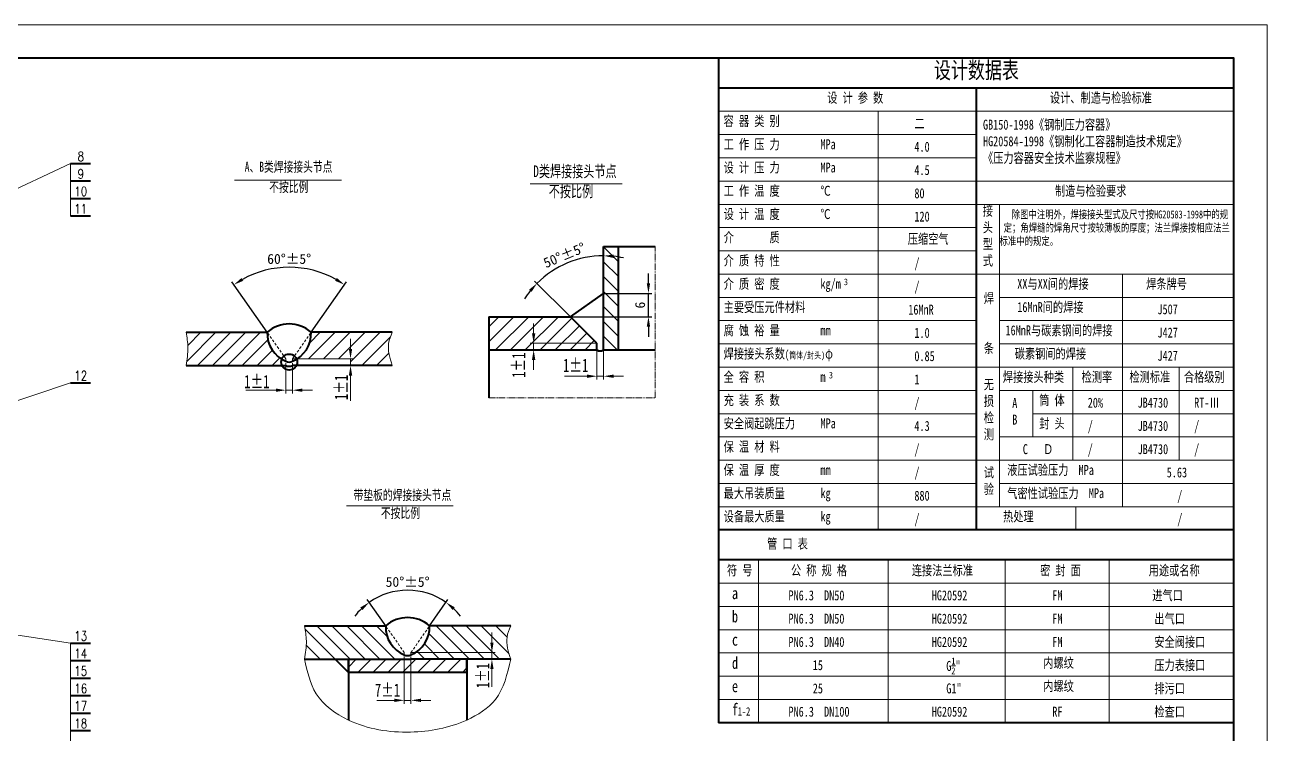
# Model space of a CAD drawing. Extents: x 588 to 20766, y -3362 to 2644.
# Drawn here: x 17029 to 20766, y 239 to 2373 of the extents above; entities that cross this region are included whole.
import ezdxf
from ezdxf.enums import TextEntityAlignment as Align

# ---------------------------------------------------------------- set-up
doc = ezdxf.new("R2010")
doc.units = 0
doc.header["$LTSCALE"] = 10
doc.header["$PDMODE"] = 1
doc.linetypes.add('JXX-L', pattern=[2.9499999999999997, 1.9, -0.25, 0.15, -0.25, 0.15, -0.25])
doc.linetypes.add('XX-L', pattern=[1.25, 0.75, -0.5])
doc.layers.get('Defpoints').update_dxf_attribs({"linetype": 'CONTINUOUS'})
for name, color, linetype, lineweight in [('A 粗实线', 1, 'CONTINUOUS', 40), ('B 细实线', 7, 'CONTINUOUS', 18), ('C 文 字', 2, 'CONTINUOUS', 20), ('G 长虚线', 6, 'XX-L', 20), ('I 长双点线', 3, 'JXX-L', 18), ('J 标注尺寸', 2, 'CONTINUOUS', 18)]:
    doc.layers.add(name, color=color, linetype=linetype, lineweight=lineweight)
doc.styles.add('HZTXT', font='SIMFANG.TTF', dxfattribs={"width": 0.75})
doc.styles.add('ROMANC', font='romanc', dxfattribs={"width": 0.7, "height": 6})
doc.styles.get("Standard").update_dxf_attribs({"font": 'SIMFANG.TTF'})
doc.styles.add('style2', font='SIMFANG.TTF', dxfattribs={"width": 0.7})
doc.styles.add('标题中文', font='SIMFANG.TTF', dxfattribs={"width": 0.7})
doc.dimstyles.new('通用标注4.0', dxfattribs={"dimscale": 10, "dimtxt": 3, "dimasz": 3, "dimexe": 1, "dimexo": 0, "dimgap": 1, "dimtad": 1, "dimdec": 0, "dimzin": 0, "dimdsep": 46, "dimtxsty": 'Standard', "dimcen": 0, "dimadec": 0, "dimazin": 0, "dimtfac": 0.375, "dimtdec": 0, "dimtmove": 2, "dimatfit": 3, "dimfxl": 0, "dimtzin": 0, "dimarcsym": 0})
pattern_1 = [(135, (-15973.56969423285, -47544.49939354235), (-22.45064030267288, -22.45064030267288), [])]

# ---------------------------------------------------------------- blocks, each defined once
blk = doc.blocks.new('*D83')
at = {"layer": 'Defpoints', "color": 0}
for p in [(17882.90395628208, 1637.54023819524), (17758.24869531488, 1447.83426592379), (17890.28184861517, 1447.83426592379), (17814.26527596502, 1367.83429792379), (17834.26526796502, 1367.83429792379)]:
    blk.add_point(p, dxfattribs=at)
at = {"layer": 'J 标注尺寸', "color": 0, "lineweight": -2}
for p, q in [((17758.24869531488, 1447.83426592379), (17652.20485443206, 1599.280565907831)), ((17890.28184861517, 1447.83426592379), (17996.32568949798, 1599.280565907831))]:
    blk.add_line(p, q, dxfattribs=at)
blk.add_arc((17824.26527196502, 1353.552823568966), 289.9781836010276, 60.93024221896126, 119.0697577810387, dxfattribs=at)
at = {"layer": 'J 标注尺寸', "color": 0}
for points in [[(17686.02455637549, 1602.763481211785), (17680.72020221003, 1611.240734710849), (17657.94061879557, 1591.089045464941)], [(17967.81034172001, 1611.240734710849), (17962.50598755455, 1602.763481211785), (17990.58992513447, 1591.089045464941)]]:
    blk.add_solid(points, dxfattribs=at)
at = {"layer": 'J 标注尺寸', "color": 0, "insert": (17824.26527196502, 1668.531007169994), "char_height": 30, "attachment_point": 5}
blk.add_mtext('{\\f仿宋_GB2312|b0|i0|c134|p49;60°±5°}', dxfattribs=at)
blk = doc.blocks.new('*D84')
at = {"layer": 'Defpoints', "color": 0}
for p in [(18696.7717226051, 1668.531282708376), (18770.14161944063, 1660.751874765679), (18670.14165944063, 1494.711059972113), (18750.14162744063, 1414.711091972113), (18770.14161944062, 1394.711099972112)]:
    blk.add_point(p, dxfattribs=at)
at = {"layer": 'J 标注尺寸', "color": 0, "lineweight": -2}
for p, q in [((18770.14161944063, 1660.751874765679), (18770.14161944062, 1688.1906128745)), ((18670.14165944063, 1494.711059972113), (18562.62026572802, 1602.232453684718))]:
    blk.add_line(p, q, dxfattribs=at)
for start, end in [(89.99999999999977, 135), (77.86736659629447, 83.9336832981471), (141.0663167018526, 147.1326334037053)]:
    blk.add_arc((18770.14161944062, 1394.711099972121), 283.4795129023802, start, end, dxfattribs=at)
at = {"layer": 'J 标注尺寸', "color": 0}
for points in [[(18799.83502244307, 1671.610201175049), (18800.36416121033, 1681.596191970407), (18770.14161944063, 1678.190612874501)], [(18545.91266123726, 1576.198929715383), (18553.34798065604, 1569.511925517636), (18569.69133353989, 1595.161385872853)]]:
    blk.add_solid(points, dxfattribs=at)
at = {"layer": 'J 标注尺寸', "color": 0, "insert": (18652.09162062883, 1679.709008141683), "char_height": 30, "attachment_point": 5, "rotation": 22.500000000000004}
blk.add_mtext('{\\f仿宋_GB2312|b0|i0|c134|p49;50°±5°}', dxfattribs=at)
blk = doc.blocks.new('*D85')
at = {"layer": 'Defpoints', "color": 0}
for p in [(18770.14161944063, 1564.731785784775), (18904.95148309767, 1564.731785784775), (18670.14165944063, 1494.711059972113)]:
    blk.add_point(p, dxfattribs=at)
at = {"layer": 'J 标注尺寸', "color": 0, "lineweight": -2}
for p, q in [((18904.95148309767, 1594.731785784775), (18904.95148309767, 1624.731785784775)), ((18770.14161944063, 1564.731785784775), (18914.95148309767, 1564.731785784775)), ((18904.95148309767, 1494.711059972113), (18904.95148309767, 1564.731785784775)), ((18670.14165944063, 1494.711059972113), (18914.95148309767, 1494.711059972113)), ((18904.95148309767, 1464.711059972113), (18904.95148309767, 1434.711059972113))]:
    blk.add_line(p, q, dxfattribs=at)
at = {"layer": 'J 标注尺寸', "color": 0}
for points in [[(18899.95148309767, 1594.731785784775), (18909.95148309767, 1594.731785784775), (18904.95148309767, 1564.731785784775)], [(18899.95148309767, 1464.711059972113), (18909.95148309767, 1464.711059972113), (18904.95148309767, 1494.711059972113)]]:
    blk.add_solid(points, dxfattribs=at)
at = {"layer": 'J 标注尺寸', "color": 0, "insert": (18879.95148309767, 1529.721422878447), "char_height": 30, "attachment_point": 5, "rotation": 90}
blk.add_mtext('6', dxfattribs=at)
blk = doc.blocks.new('*D106')
at = {"layer": 'Defpoints', "color": 0}
for p in [(18221.31056077436, 667.4235727083228), (18114.52635167458, 564.2673514444396), (18246.55955778815, 564.2673514444396), (18170.54295473137, 484.2673514444396), (18190.54295473137, 484.2673514444396)]:
    blk.add_point(p, dxfattribs=at)
at = {"layer": 'J 标注尺寸', "color": 0, "lineweight": -2}
for p, q in [((18114.52635167458, 564.2673514444396), (18059.17263930961, 643.3206454242377)), ((18246.55955778815, 564.2673514444396), (18301.91327015313, 643.3206454242377))]:
    blk.add_line(p, q, dxfattribs=at)
for start, end in [(54.99999999999597, 125.000000000004), (133.5339302520777, 142.0678605041512), (37.93213949584874, 46.46606974792235)]:
    blk.add_arc((18180.54295473137, 469.9858713770205), 201.6026875055619, start, end, dxfattribs=at)
at = {"layer": 'J 标注尺寸', "color": 0}
for points in [[(18038.51757265731, 620.0121134283117), (18044.84691862131, 612.2700607503734), (18064.90840367312, 635.1291249813482)], [(18316.23899084143, 612.2700607503733), (18322.56833680543, 620.0121134283117), (18296.17750578962, 635.1291249813482)]]:
    blk.add_solid(points, dxfattribs=at)
at = {"layer": 'J 标注尺寸', "color": 0, "insert": (18180.54295473137, 696.5885588825824), "char_height": 30, "attachment_point": 5}
blk.add_mtext('{\\f仿宋_GB2312|b0|i0|c134|p49;50°±5°}', dxfattribs=at)

msp = doc.modelspace()

# ---------------------------------------------------------------- hatches: boundary and pattern name
at = {"layer": 'B 细实线'}
h = msp.add_hatch(dxfattribs=at)
h.set_pattern_fill('ANSI31', color=256, scale=10, angle=90, style=0)
h.set_pattern_definition(pattern_1)
edge = h.paths.add_edge_path()
edge.add_line((18170.54295473137, 464.2673514444396), (18170.54295473137, 477.2089039485718))
edge.add_arc((18205.07326544711, 560.9777680595907), 90.60664960463035, 177.919350547366, 247.5980844388628, ccw=False)
edge.add_line((18114.52635167458, 564.2673514444396), (17870.54295473137, 564.2673514444396))
edge.add_spline(control_points=[(17870.54295473137, 564.2673514444396), (17873.06919679717, 549.2035580024076), (17878.64971178834, 515.9273623972222), (17873.41045406442, 482.5403853976677), (17870.54295473137, 464.2673514444396)], knot_values=[0, 0, 0, 0, 4.553085131909655, 10.0578484456397, 10.0578484456397, 10.0578484456397, 10.0578484456397], degree=3, periodic=0)
edge.add_line((17870.54295473137, 464.2673514444396), (18170.54295473137, 464.2673514444396))
h = msp.add_hatch(dxfattribs=at)
h.set_pattern_fill('ANSI31', color=256, scale=10, angle=90, style=0)
h.set_pattern_definition(pattern_1)
edge = h.paths.add_edge_path()
edge.add_spline(control_points=[(18490.54295473137, 464.2673514444396), (18483.40774215989, 486.6937473009766), (18472.53821808825, 520.8573054516073), (18485.93900703741, 553.1670734950858), (18490.54295473137, 564.2673514444396)], knot_values=[0, 0, 0, 0, 6.737565344485811, 10.26376270678672, 10.26376270678672, 10.26376270678672, 10.26376270678672], degree=3, periodic=0)
edge.add_line((18490.54295473137, 564.2673514444396), (18246.55955778815, 564.2673514444396))
edge.add_arc((18156.01264401562, 560.9777680595907), 90.60664960463029, -67.59808443886288, 2.080649452634077, ccw=False)
edge.add_line((18190.54295473137, 477.2089039485718), (18190.54295473137, 464.2673514444396))
edge.add_line((18190.54295473137, 464.2673514444396), (18490.54295473137, 464.2673514444396))
h = msp.add_hatch(dxfattribs=at)
h.set_pattern_fill('ANSI31', color=256, scale=10, style=0)
h.set_pattern_definition([(45, (-15973.56969423285, -47544.49939354235), (-22.45064030267288, 22.45064030267288), [])])
h.paths.add_polyline_path([(18358.90571061298, 424.2673514444396), (18358.90571061298, 464.2673514444396), (18190.54295473137, 464.2673514444396), (18170.54295473137, 464.2673514444396), (18002.18019884976, 464.2673514444396), (18002.18019884976, 424.2673514444396)])
at = {"layer": 'J 标注尺寸'}
h = msp.add_hatch(dxfattribs=at)
h.set_pattern_fill('ANSI31', color=256, scale=9.999996, angle=90, style=0)
h.set_pattern_definition([(135, (-13678.51415282086, -46668.45975756894), (-22.45063132241676, -22.45063132241676), [])])
h.paths.add_polyline_path([(18815.14160144063, 1706.473141024192), (18770.14161944063, 1706.473141024192), (18770.14161944063, 1394.711099972113), (18815.14160144063, 1394.711099972113)])
h = msp.add_hatch(dxfattribs=at)
h.set_pattern_fill('ANSI31', color=256, scale=9.999996, style=0)
h.set_pattern_definition([(45, (-13678.51415282086, -46668.45975756894), (-22.45063132241676, 22.45063132241676), [])])
h.paths.add_polyline_path([(18424.77434681063, 1494.711059972113), (18424.77434681063, 1394.711099972113), (18559.60495727261, 1394.711099972113), (18559.60495727261, 1414.711091972113), (18750.14162744063, 1414.711091972113), (18670.14165944063, 1494.711059972113)])
h.paths.add_polyline_path([(18750.14162744063, 1394.711099972113), (18750.14162744063, 1414.711091972113), (18559.60495727261, 1414.711091972113), (18559.60495727261, 1394.711099972113)])
h = msp.add_hatch(dxfattribs=at)
h.set_pattern_fill('ANSI31', color=256, scale=9.999996, style=0)
h.set_pattern_definition([(45, (-12713.79408812046, -39825.44902447405), (-22.45063132241676, 22.45063132241676), [])])
edge = h.paths.add_edge_path()
edge.add_arc((17824.26527196502, 1358.458477372851), 24.10372954914545, 180, 206.1529425672991, ccw=False)
edge.add_arc((17824.26527196502, 1358.458477372851), 24.10372954914547, 158.9896631412668, 180, ccw=False)
edge.add_arc((17848.79557286864, 1444.544683854775), 90.60661336197049, 177.919350547366, 238.729860753278, ccw=False)
edge.add_line((17758.24869531488, 1447.83426592379), (17514.26539596502, 1447.83426592379))
edge.add_spline(control_points=[(17514.26539596502, 1447.83426592379), (17516.79163702032, 1432.770478507267), (17522.37214977929, 1399.494296212569), (17517.13289415108, 1366.107332567796), (17514.26539596502, 1347.83430592379)], knot_values=[0, 0, 0, 0, 4.553085131909655, 10.0578484456397, 10.0578484456397, 10.0578484456397, 10.0578484456397], degree=3, periodic=0)
edge.add_line((17514.26539596502, 1347.83430592379), (17802.62926588258, 1347.83430592379))
edge = h.paths.add_edge_path()
edge.add_line((18008.74848538482, 1367.83429792379), (18008.74848538482, 1347.83430592379))
edge.add_line((18008.74848538482, 1347.83430592379), (18018.74848138482, 1347.83430592379))
edge.add_line((18018.74848138482, 1347.83430592379), (18134.26514796502, 1347.83430592379))
edge.add_spline(control_points=[(18134.26514796502, 1347.83430592379), (18127.12993824763, 1370.260692809778), (18116.2604185238, 1404.424237294977), (18129.66120211264, 1436.733992414548), (18134.26514796502, 1447.83426592379)], knot_values=[0, 0, 0, 0, 6.737565344485811, 10.26376270678672, 10.26376270678672, 10.26376270678672, 10.26376270678672], degree=3, periodic=0)
edge.add_line((18134.26514796502, 1447.83426592379), (17890.28184861517, 1447.83426592379))
edge.add_arc((17799.7349710614, 1444.544683854775), 90.6066133619705, -57.84712910257002, 2.0806494526340202, ccw=False)
edge.add_line((17847.95400335411, 1367.83429792379), (18008.74848538482, 1367.83429792379))

# ---------------------------------------------------------------- linework, layer by layer
at = {"layer": 'A 粗实线'}
for p, q in [((19116.07641097814, 2273.113746151467), (19116.07641097814, 272.9461543934744)), ((20666.07579097814, 2182.945390393474), (19116.07641097814, 2182.945390393474)), ((19891.07610097814, 2182.945390393474), (19891.07610097814, 852.9459223934746)), ((17166.52798365419, 1955.979983395075), (17226.70483317626, 1955.979983395075)), ((17166.52798365419, 1903.310772505511), (17226.70483317626, 1903.310772505511)), ((17166.52798365419, 1850.641561615948), (17226.70483317626, 1850.641561615948)), ((17166.52798365419, 1797.972350726384), (17226.70483317626, 1797.972350726384)), ((18770.14161944063, 1394.711099972113), (18770.14161944063, 1706.473141024192)), ((18770.14161944063, 1706.473141024192), (18924.7761486113, 1706.473141024192)), ((18815.14160144063, 1394.711099972113), (18815.14160144063, 1706.473141024192)), ((18670.14165944063, 1494.711059972113), (18770.14161944063, 1564.731785784775)), ((18424.77434681063, 1494.711059972113), (18424.77434681063, 1250.90192447304)), ((18424.77434681063, 1494.711059972113), (18670.14165944063, 1494.711059972113)), ((18750.14162744063, 1414.711091972113), (18670.14165944063, 1494.711059972113)), ((17514.26539596502, 1447.834265923791), (17758.24869531488, 1447.834265923791)), ((18134.26514796502, 1447.834265923791), (17890.28184861517, 1447.834265923791)), ((18424.77434681063, 1394.711099972113), (18750.14162744063, 1394.711099972113)), ((18750.14162744063, 1394.711099972113), (18750.14162744063, 1414.711091972113)), ((18770.14161944063, 1394.711099972113), (18924.7761486113, 1394.711099972113)), ((17514.26539596502, 1347.83430592379), (17814.26527596502, 1347.83430592379)), ((18134.26514796502, 1347.83430592379), (17834.26526796502, 1347.83430592379)), ((17166.52798365419, 1296.210133641478), (17226.70483317626, 1296.210133641478)), ((20666.07579097814, 852.9459223934746), (19116.07641097814, 852.9459223934746)), ((20666.07579097814, 762.9459583934745), (19116.07641097814, 762.9459583934745)), ((17870.54295473137, 564.2673514444396), (18114.52635167458, 564.2673514444396)), ((18490.54295473137, 564.2673514444396), (18246.55955778815, 564.2673514444396)), ((17166.52798365419, 512.7922487574206), (17226.70483317626, 512.7922487574206)), ((17166.52798365419, 460.123037867857), (17226.70483317626, 460.123037867857)), ((17870.54295473137, 464.2673514444396), (18170.54295473137, 464.2673514444396)), ((18002.18019884976, 424.2673514444396), (17962.18019884976, 464.2673514444396)), ((18002.18019884976, 464.2673514444396), (18002.18019884976, 281.1216699078868)), ((18002.18019884976, 424.2673514444396), (18002.18019884976, 464.2673514444396)), ((18170.54295473137, 464.2673514444396), (18190.54295473137, 464.2673514444396)), ((18490.54295473137, 464.2673514444396), (18190.54295473137, 464.2673514444396)), ((18358.90571061298, 424.2673514444396), (18358.90571061298, 464.2673514444396)), ((18358.90571061298, 464.2673514444396), (18358.90571061298, 281.1216699078868)), ((18358.90571061298, 424.2673514444396), (18002.18019884976, 424.2673514444396)), ((17166.52798365419, 407.4538269782934), (17226.70483317626, 407.4538269782934)), ((17166.52798365419, 354.7846160887298), (17226.70483317626, 354.7846160887298)), ((17166.52798365419, 302.1154051991662), (17226.70483317626, 302.1154051991662)), ((20666.07579097814, 272.9461543934744), (19116.07641097814, 272.9461543934744)), ((17166.52798365419, 249.4461943096026), (17226.70483317626, 249.4461943096026))]:
    msp.add_line(p, q, dxfattribs=at)
at = {"layer": 'A 粗实线', "color": 5}
msp.add_lwpolyline([(15076.07802697814, -1726.884653848534), (20666.07579097815, -1726.884653848534), (20666.07579097815, 2273.113746151465), (15076.07802697814, 2273.113746151465)], close=True, dxfattribs=at)
at = {"layer": 'A 粗实线'}
msp.add_circle((17824.26527196502, 1358.458477372851), 24.10372954914546, dxfattribs=at)
for centre, radius, start, end in [((17824.26527196502, 1373.863752337252), 99.14547530200647, 48.25199659381563, 131.7480034061844), ((17848.79557286864, 1444.544683854775), 90.60661336197049, 177.9193505474088, 247.59808443891), ((17799.7349710614, 1444.544683854775), 90.60661336197049, 292.40191556109, 2.080649452591131), ((18760.14162344063, 1409.251737956599), 17.64738147703214, 235.4826283727427, 304.5173716272573), ((17824.26527196502, 1381.193276664986), 22.73479929213277, 243.9054237839413, 296.0945762160587), ((17824.26527196502, 1368.964297884116), 23.37683640365934, 244.6736431610944, 295.3263568389056), ((18205.07326544711, 560.9777680595907), 90.60664960463032, 177.9193505474096, 247.5980844388645), ((18180.54295473137, 490.2968082696843), 99.14551496021247, 48.25199659375676, 131.7480034062432), ((18156.01264401562, 560.9777680595907), 90.60664960463032, 292.4019155611355, 2.080649452590375), ((18180.54295473137, 497.6263355292285), 22.73480838605612, 243.9054237838305, 296.0945762161695)]:
    msp.add_arc(centre, radius, start, end, dxfattribs=at)
at = {"layer": 'B 细实线'}
for p, q in [((20666.07579097814, 2112.945418393474), (19116.07641097814, 2112.945418393474)), ((19596.07621897814, 2112.945418393474), (19596.07621897814, 852.9459223934746)), ((19891.07610097814, 2042.945446393474), (19116.07641097814, 2042.945446393474)), ((16792.36291847339, 1780.726812118519), (17166.52798365419, 1955.979983395075)), ((17166.52798365419, 1903.310772505511), (17166.52798365419, 1955.979983395075)), ((19891.07610097814, 1972.945474393474), (19116.07641097814, 1972.945474393474)), ((17166.52798365419, 1850.641561615947), (17166.52798365419, 1903.310772505511)), ((20666.07579097814, 1902.945502393474), (19116.07641097814, 1902.945502393474)), ((17166.52798365419, 1797.972350726384), (17166.52798365419, 1850.641561615947)), ((20666.07579097814, 1832.945530393474), (19116.07641097814, 1832.945530393474)), ((19961.07607297814, 1832.945530393474), (19961.07607297814, 922.9458943934737)), ((19891.07610097814, 1762.945558393474), (19116.07641097814, 1762.945558393474)), ((19891.07610097814, 1692.945586393474), (19116.07641097814, 1692.945586393474)), ((19961.07607297814, 1622.945614393474), (19116.07641097814, 1622.945614393474)), ((20666.07579097814, 1622.945614393474), (19961.07607297814, 1622.945614393474)), ((20331.07592497814, 1622.945614393474), (20331.07592497814, 922.9458943934737)), ((19891.07610097814, 1552.945642393474), (19116.07641097814, 1552.945642393474)), ((20666.07579097814, 1552.945642393474), (19961.07607297814, 1552.945642393474)), ((19891.07610097814, 1482.945670393474), (19116.07641097814, 1482.945670393474)), ((20666.07579097814, 1482.945670393474), (19961.07607297814, 1482.945670393474)), ((19891.07610097814, 1412.945698393474), (19116.07641097814, 1412.945698393474)), ((20666.07579097814, 1412.945698393474), (19961.07607297814, 1412.945698393474)), ((20666.07579097814, 1342.945726393474), (19116.07641097814, 1342.945726393474)), ((20181.07598497814, 1342.945726393474), (20181.07598497814, 1062.945838393474)), ((20501.07585697814, 1342.945726393474), (20501.07585697814, 1062.945838393474)), ((16676.36291847339, 1130.726812118519), (17166.52798365419, 1296.210133641478)), ((19891.07610097814, 1272.945754393474), (19116.07641097814, 1272.945754393474)), ((20666.07579097814, 1272.945754393474), (19961.07607297814, 1272.945754393474)), ((20061.07603297814, 1272.945754393474), (20061.07603297814, 1132.945810393474)), ((19891.07610097814, 1202.945782393474), (19116.07641097814, 1202.945782393474)), ((20666.07579097814, 1202.945782393474), (20061.07603297814, 1202.945782393474)), ((19891.07610097814, 1132.945810393474), (19116.07641097814, 1132.945810393474)), ((20666.07579097814, 1132.945810393474), (19961.07607297814, 1132.945810393474)), ((20666.07579097814, 1062.945838393474), (19116.07641097814, 1062.945838393474)), ((19891.07610097814, 992.9458663934738), (19116.07641097814, 992.9458663934738)), ((20666.07579097814, 992.9458663934738), (19961.07607297814, 992.9458663934738)), ((20666.07579097814, 922.9458943934737), (19116.07641097814, 922.9458943934737)), ((20190.7373425069, 922.9458943934737), (20190.7373425069, 852.9459223934746)), ((19236.07636297814, 762.9459583934745), (19236.07636297814, 272.9461543934744)), ((19625.83064422834, 762.9459583934745), (19625.83064422834, 272.9461543934744)), ((19977.61715885023, 762.9459583934745), (19977.61715885023, 272.9461543934744)), ((20290.39054020456, 762.9459583934745), (20290.39054020457, 272.9461543934744)), ((20666.07579097814, 692.9459863934744), (19116.07641097814, 692.9459863934744)), ((16208.46020459729, 655.1850136524808), (17166.52798365419, 512.7922487574203)), ((20666.07579097814, 622.9460143934748), (19116.07641097814, 622.9460143934748)), ((20666.07579097814, 552.9460423934747), (19116.07641097814, 552.9460423934747)), ((17166.52798365419, 460.1230378678567), (17166.52798365419, 512.7922487574203)), ((17166.52798365419, 407.4538269782931), (17166.52798365419, 460.1230378678567)), ((20666.07579097814, 482.9460703934747), (19116.07641097814, 482.9460703934747)), ((20666.07579097814, 412.9460983934746), (19116.07641097814, 412.9460983934746)), ((17166.52798365419, 354.7846160887295), (17166.52798365419, 407.4538269782931)), ((17166.52798365419, 302.1154051991659), (17166.52798365419, 354.7846160887295)), ((20666.07579097814, 342.9461263934745), (19116.07641097814, 342.9461263934745)), ((17166.52798365419, 249.4461943096023), (17166.52798365419, 302.1154051991659)), ((17166.52798365419, 196.776983420039), (17166.52798365419, 249.4461943096026))]:
    msp.add_line(p, q, dxfattribs=at)
msp.add_lwpolyline([(14826.07812697814, -1826.884613848534), (20766.07575097814, -1826.884613848534), (20766.07575097814, 2373.113706151465), (14826.07812697814, 2373.113706151465)], close=True, dxfattribs=at)
msp.add_spline([(17870.54295473137, 464.2673514444396), (17905.5633415151, 360.2990033382302), (18002.18019884976, 281.1216699078868), (18189.29556658042, 244.7003398073211), (18358.90571061298, 281.1216699078868), (18444.49673009703, 342.8796656136619), (18490.54295473137, 464.2673514444396)], degree=3, dxfattribs=at)
at = {"layer": 'G 长虚线'}
for p, q in [((17814.26527596502, 1367.83429792379), (17758.24869531488, 1447.834265923791)), ((17834.26526796502, 1367.83429792379), (17890.28184861517, 1447.834265923791)), ((17814.26527596502, 1347.83430592379), (17814.26527596502, 1367.83429792379)), ((17834.26526796502, 1347.83430592379), (17834.26526796502, 1367.83429792379)), ((18170.54295473137, 484.2673514444396), (18114.52635167458, 564.2673514444396)), ((18190.54295473137, 484.2673514444396), (18246.55955778815, 564.2673514444396)), ((18170.54295473137, 464.2673514444396), (18170.54295473137, 484.2673514444396)), ((18190.54295473137, 464.2673514444396), (18190.54295473137, 484.2673514444396))]:
    msp.add_line(p, q, dxfattribs=at)
at = {"layer": 'I 长双点线'}
for p, q in [((18924.7761486113, 1250.90192447304), (18924.7761486113, 1706.473141024192)), ((18424.77434681063, 1250.90192447304), (18924.77614861131, 1250.90192447304))]:
    msp.add_line(p, q, dxfattribs=at)
at = {"layer": 'J 标注尺寸'}
for p, q in [((17659.96349611515, 1905.952032356273), (17981.29092751226, 1905.952032356273)), ((18549.18668720553, 1894.990858959873), (18826.16773285104, 1894.990858959873)), ((18559.60495727261, 1444.711079972113), (18559.60495727261, 1474.711067972113)), ((18008.74848538482, 1397.834285923791), (18008.74848538482, 1427.834273923791)), ((18750.14162744063, 1414.711091972113), (18549.60496127261, 1414.711091972113)), ((18750.14162744063, 1394.711099972113), (18549.60496127261, 1394.711099972113)), ((18559.60495727261, 1414.711091972113), (18559.60495727261, 1394.711099972113)), ((18750.14162744063, 1394.711099972113), (18750.14162744063, 1305.653561858934)), ((18770.14161944063, 1394.711099972113), (18770.14161944063, 1305.653561858934)), ((17814.26527596502, 1347.83430592379), (17814.26527596502, 1263.632769733762)), ((17834.26526796502, 1367.83429792379), (18018.74848138482, 1367.83429792379)), ((17834.26526796502, 1347.83430592379), (18018.74848138482, 1347.83430592379)), ((17834.26526796502, 1347.83430592379), (17834.26526796502, 1263.632769733762)), ((18008.74848538482, 1367.83429792379), (18008.74848538482, 1347.83430592379)), ((18559.60495727261, 1364.711111972113), (18559.60495727261, 1334.711123972113)), ((18008.74848538482, 1317.83431792379), (18008.74848538482, 1241.693934623645)), ((18720.14163944063, 1315.653557858934), (18652.7759492131, 1315.653557858934)), ((18770.14161944063, 1315.653557858934), (18750.14162744063, 1315.653557858934)), ((18800.14160744063, 1315.653557858934), (18830.14159544063, 1315.653557858934)), ((17784.26528796502, 1273.632765733762), (17693.85685660616, 1273.632765733762)), ((17834.26526796502, 1273.632765733762), (17814.26527596502, 1273.632765733762)), ((17864.26525596502, 1273.632765733762), (17894.26524396502, 1273.632765733762)), ((17996.22588400043, 925.3107817420896), (18317.55344392857, 925.3107817420896)), ((18434.05601960928, 514.2673514444396), (18434.05601960928, 544.2673514444396)), ((18170.54295473137, 464.2673514444396), (18170.54295473137, 330.3076828624107)), ((18190.54295473137, 484.2673514444396), (18444.05601960928, 484.2673514444396)), ((18190.54295473137, 464.2673514444396), (18444.05601960928, 464.2673514444396)), ((18190.54295473137, 464.2673514444396), (18190.54295473137, 330.3076828624107)), ((18434.05601960928, 484.2673514444396), (18434.05601960928, 464.2673514444396)), ((18434.05601960928, 434.2673514444396), (18434.05601960928, 380.7491720243052)), ((18140.54295473137, 340.3076828624107), (18088.23370707499, 340.3076828624107)), ((18190.54295473137, 340.3076828624107), (18170.54295473137, 340.3076828624107)), ((18220.54295473137, 340.3076828624107), (18250.54295473137, 340.3076828624107))]:
    msp.add_line(p, q, dxfattribs=at)
for points in [[(17514.26539596502, 1447.83426592379), (17519.62684530188, 1402.620201470309), (17514.26539596502, 1347.83430592379)], [(18134.26514796502, 1447.83426592379), (18123.31798456837, 1414.314638798306), (18134.26514796502, 1347.83430592379)], [(17870.54295473137, 564.2673514444396), (17875.90440621281, 519.0532689053252), (17870.54295473137, 464.2673514444396)], [(18490.54295473137, 564.2673514444396), (18479.59578695585, 530.7477109110987), (18490.54295473137, 464.2673514444396)]]:
    msp.add_spline(points, degree=3, dxfattribs=at)
for points in [[(18554.60495927261, 1444.711079972113), (18564.60495527261, 1444.711079972113), (18559.60495727261, 1414.711091972113)], [(18003.74848738482, 1397.834285923791), (18013.74848338482, 1397.834285923791), (18008.74848538482, 1367.83429792379)], [(18554.60495927261, 1364.711111972113), (18564.60495527261, 1364.711111972113), (18559.60495727261, 1394.711099972113)], [(18003.74848738482, 1317.83431792379), (18013.74848338482, 1317.83431792379), (18008.74848538482, 1347.83430592379)], [(18720.14163944063, 1320.653555858934), (18720.14163944063, 1310.653559858934), (18750.14162744063, 1315.653557858934)], [(18800.14160744063, 1320.653555858934), (18800.14160744063, 1310.653559858934), (18770.14161944063, 1315.653557858934)], [(17784.26528796502, 1278.632763733762), (17784.26528796502, 1268.632767733762), (17814.26527596502, 1273.632765733762)], [(17864.26525596502, 1278.632763733762), (17864.26525596502, 1268.632767733762), (17834.26526796502, 1273.632765733762)], [(18429.05601960928, 514.2673514444396), (18439.05601960928, 514.2673514444396), (18434.05601960928, 484.2673514444396)], [(18429.05601960928, 434.2673514444396), (18439.05601960928, 434.2673514444396), (18434.05601960928, 464.2673514444396)], [(18140.54295473137, 345.3076828624107), (18140.54295473137, 335.3076828624107), (18170.54295473137, 340.3076828624107)], [(18220.54295473137, 345.3076828624107), (18220.54295473137, 335.3076828624107), (18190.54295473137, 340.3076828624107)]]:
    msp.add_solid(points, dxfattribs=at)

# ---------------------------------------------------------------- texts
at = {"layer": 'C 文 字', "style": 'ROMANC', "width": 0.8}
for s, p in [('8', (17197.27403276819, 1977.161431287751)), ('9', (17197.27403276819, 1924.49222039819)), ('10', (17197.27403276819, 1871.823009508626)), ('11', (17197.27403276819, 1819.153798619063)), ('12', (17197.27403276819, 1317.391581534156)), ('13', (17197.27403276819, 533.9736966500964)), ('14', (17197.27403276819, 481.3044857605355)), ('15', (17197.27403276819, 428.6352748709719)), ('16', (17197.27403276819, 375.9660639814083)), ('17', (17197.27403276819, 323.2968530918447)), ('18', (17197.27403276819, 270.6276422022811))]:
    msp.add_text(s, height=28.22688000000001, dxfattribs=at).set_placement(p, align=Align.MIDDLE)
at = {"layer": 'C 文 字', "attachment_point": 1, "style": 'HZTXT'}
for s, insert, char_height, width in [('设计数据表', (19763.58746326595, 2261.767086382546), 49.99998, 774.99969), ('设 计 参 数', (19442.67193849428, 2168.762065682345), 29.999988, 479.999808), ('设计、制造与检验标准', (20112.59307575692, 2168.762065682345), 29.999988, 479.999808), ('容 器 类 别', (19131.17156176127, 2098.762093682345), 29.999988, 479.999808), ('二', (19704.94362079196, 2091.210231980704), 29.999988, 480), ('GB150-1998《钢制压力容器》\\PHG20584-1998《钢制化工容器制造技术规定》\\P《压力容器安全技术监察规程》', (19911.23760491746, 2087.772801189407), 29.999988, 774.99969), ('工 作 压 力        MPa', (19131.17156176127, 2028.762121682344), 29.999988, 479.999808), ('4.0', (19704.94362079196, 2021.210259980704), 29.999988, 480), ('设 计 压 力        MPa', (19131.17156176127, 1958.762149682344), 29.999988, 479.999808), ('4.5', (19704.94362079196, 1951.210287980704), 29.999988, 480), ('工 作 温 度        ℃', (19131.17156176127, 1888.762177682344), 29.999988, 479.999808), ('80', (19704.94362079196, 1881.210315980704), 29.999988, 480), (' 制造与检验要求', (20112.59307575692, 1888.762177682344), 29.999988, 479.999808), ('接\\P头\\P型\\P式', (19910.71702135153, 1828.831176023546), 29.999988, 479.999808), ('设 计 温 度        ℃', (19131.17156176127, 1818.762205682345), 29.999988, 479.999808), ('120', (19704.94362079196, 1811.210343980704), 29.999988, 480), ('   除图中注明外，焊接接头型式及尺寸按HG20583-1998中的规\\P 定；角焊缝的焊角尺寸按较薄板的厚度；法兰焊接按相应法兰标准中的规定。', (19961.07607297815, 1814.542608218732), 23.9999904, 704.999718), ('介       质', (19131.17156176127, 1748.762233682344), 29.999988, 479.999808), ('压缩空气', (19685.06910295942, 1744.273539606571), 29.999988, 480), ('介 质 特 性', (19131.17156176127, 1678.762261682344), 29.999988, 479.999808), ('/', (19704.94362079196, 1671.210399980704), 29.999988, 479.999808), ('介 质 密 度        kg/m', (19131.17156176127, 1608.762289682344), 29.999988, 479.999808), ('3', (19492.93616030096, 1609.671169320854), 19.999992, 479.999808), ('XX与XX间的焊接', (20014.40226565703, 1608.762289682344), 29.999988, 479.999808), ('焊条牌号', (20402.04338253452, 1608.762289682344), 29.999988, 479.999808), ('/', (19704.94362079196, 1601.210427980704), 29.999988, 479.999808), ('焊\\P\\P\\P条', (19913.59447359059, 1565.400149931467), 29.999988, 479.999808), ('主要受压元件材料', (19131.17156176127, 1538.762317682345), 29.999988, 479.999808), ('16MnR间的焊接', (20014.40226565703, 1538.762317682345), 29.999988, 480), ('J507', (20436.08952638257, 1532.179618039704), 29.999988, 480), ('16MnR', (19686.54949275285, 1531.210455980704), 29.999988, 480), ('腐 蚀 裕 量        mm', (19131.17156176127, 1468.762345682345), 29.999988, 479.999808), ('1.0', (19704.94362079196, 1461.210483980704), 29.999988, 480), ('16MnR与碳素钢间的焊接', (19979.03822109664, 1468.762345682345), 29.999988, 480), ('J427', (20436.08952638257, 1462.179646039704), 29.999988, 480), ('焊接接头系数{\\H0.8333x;(\\H0.8x;筒体/封头)}φ{\\H0.8333x;        } ', (19131.17156176127, 1398.762373682345), 29.999988, 479.999808), ('0.85', (19704.94362079196, 1391.210511980704), 29.999988, 479.999808), ('碳素钢间的焊接', (20006.66508721438, 1398.762373682345), 29.999988, 479.999808), ('J427', (20436.08952638257, 1392.179674039704), 29.999988, 480), ('全 容 积           m', (19131.17156176127, 1328.762401682345), 29.999988, 479.999808), ('3', (19447.73837191854, 1328.912819754917), 19.999992, 479.999808), ('1', (19704.94362079196, 1321.210539980704), 29.999988, 480), ('焊接接头种类', (19971.09053788407, 1328.762401682345), 29.999988, 479.999808), ('检测率', (20207.98851558699, 1328.762401682345), 29.999988, 479.999808), ('检测标准', (20351.6395545938, 1328.762401682345), 29.999988, 479.999808), ('合格级别', (20515.4519613549, 1328.762401682345), 29.999988, 479.999808), ('无\\P损\\P检\\P测', (19913.59447359062, 1306.106893117838), 29.999988, 479.999808), ('充 装 系 数', (19131.17156176127, 1258.762429682345), 29.999988, 479.999808), ('/', (19704.94362079196, 1251.210567980704), 29.999988, 479.999808), ('A\\PB', (19999.28110365627, 1250.143604395646), 29.999988, 479.999808), ('筒 体', (20080.42798258664, 1258.762429682345), 29.999988, 479.999808), ('20%', (20226.41345976271, 1251.210567980704), 29.999988, 479.999808), ('JB4730', (20376.41339976271, 1251.210567980704), 29.999988, 479.999808), ('RT-Ⅲ', (20546.41333176271, 1251.210567980704), 29.999988, 479.999808), ('安全阀起跳压力     MPa', (19131.17156176127, 1188.762457682345), 29.999988, 479.999808), ('4.3', (19704.94362079196, 1181.210595980704), 29.999988, 480), ('封 头', (20080.42798258664, 1188.762457682345), 29.999988, 479.999808), ('/', (20226.41345976271, 1181.210595980704), 29.999988, 480), ('JB4730', (20376.41339976271, 1181.210595980704), 29.999988, 479.999808), ('/', (20546.41333176271, 1181.210595980704), 29.999988, 480), ('保 温 材 料', (19131.17156176127, 1118.762485682345), 29.999988, 479.999808), ('/', (19704.94362079196, 1111.210623980704), 29.999988, 479.999808), ('C   Ｄ', (20031.05016994554, 1111.210623980704), 29.999988, 479.999808), ('/', (20226.41345976271, 1111.210623980704), 29.999988, 479.999808), ('JB4730', (20376.41339976271, 1111.210623980704), 29.999988, 479.999808), ('/', (20546.41333176271, 1111.210623980704), 29.999988, 479.999808), ('保 温 厚 度        mm', (19131.17156176127, 1048.762513682345), 29.999988, 479.999808), ('液压试验压力  MPa', (19984.15994165557, 1048.762437141921), 29.999988, 479.999808), ('/', (19704.94362079196, 1041.210651980704), 29.999988, 479.999808), ('试\\P验', (19913.59447359059, 1041.210651980704), 29.999988, 479.999808), ('5.63', (20464.01008829389, 1041.210651980704), 29.999988, 480), ('最大吊装质量       kg', (19131.17156176127, 978.762541682345), 29.999988, 479.999808), ('气密性试验压力  MPa', (19984.15994165557, 978.762465141921), 29.999988, 479.999808), ('/', (20495.62648402835, 971.2106799807041), 29.999988, 479.999808), ('880', (19704.94362079196, 971.2106799807041), 29.999988, 480), ('设备最大质量       kg', (19131.17156176127, 908.762569682345), 29.999988, 479.999808), ('/', (19704.94362079196, 901.210707980704), 29.999988, 479.999808), ('热处理', (19971.55888253166, 908.7624931419066), 29.999988, 479.999808), ('/', (20495.62648402835, 901.210707980704), 29.999988, 479.999808), ('管 口 表', (19261.85308053517, 826.5642725290161), 29.999988, 479.999808), (' 符 号', (19125.82090969602, 746.6383043697301), 29.999988, 479.999808), ('公 称 规 格', (19333.61635261253, 746.6383043697301), 29.999988, 479.999808), ('连接法兰标准', (19697.21993626952, 746.6383043697301), 29.999988, 479.999808), ('密 封 面', (20083.02345039939, 746.6383043697301), 29.999988, 479.999808), ('用途或名称', (20409.92351635201, 746.6383043697301), 29.999988, 479.999808), ('进气口', (20420.34862167035, 671.210799980704), 29.999988, 480), ('a', (19156.17758478061, 680.8637570981466), 35.9999856, 575.9997695999999), ('PN6.3  DN50', (19326.13917696475, 671.210799980704), 29.999988, 480), ('HG20592', (19757.15121385136, 671.210799980704), 29.999988, 479.999808), ('FM', (20119.67515810806, 671.210799980704), 29.999988, 480), ('b', (19156.17758478061, 610.8637850981465), 35.9999856, 575.9997695999999), ('PN6.3  DN50', (19326.13917696475, 601.2108279807042), 29.999988, 480), ('HG20592', (19757.15121385136, 601.2108279807042), 29.999988, 479.999808), ('FM', (20119.67515810806, 601.2108279807042), 29.999988, 480), ('出气口', (20426.71953061262, 601.2108279807042), 29.999988, 480), ('c', (19156.17758478061, 540.8638130981467), 35.9999856, 575.9997695999999), ('PN6.3  DN40', (19326.13917696475, 531.2108559807048), 29.999988, 480), ('HG20592', (19757.15121385136, 531.2108559807048), 29.999988, 479.999808), ('FM', (20119.67515810806, 531.2108559807048), 29.999988, 480), ('安全阀接口', (20426.71953061262, 531.2108559807048), 29.999988, 479.999808), ('d ', (19156.17758478061, 470.8638410981467), 35.9999856, 575.9997695999999), ('15', (19399.24116199887, 461.210883980704), 29.999988, 479.999808), ('\\A1;G{\\H0.7x;\\S1/2;}"', (19800.82729437479, 469.04196872485), 29.999988, 479.999808), ('内螺纹', (20092.52993971091, 468.346876336974), 29.999988, 479.999808), ('压力表接口', (20426.71953061262, 461.210883980704), 29.999988, 479.999808), ('e', (19156.17758478061, 400.8638690981466), 35.9999856, 575.9997695999999), ('25', (19399.24116199887, 391.2109119807039), 29.999988, 480), ('G1"', (19800.82729437479, 391.2472276696108), 29.999988, 480), ('内螺纹', (20092.52993971091, 398.3469043369739), 29.999988, 479.999808), ('排污口', (20426.71953061262, 391.210911980704), 29.999988, 479.999808), ('f', (19156.17758478061, 330.8638970981465), 35.9999856, 576), ('PN6.3  DN100', (19326.13917696475, 321.2109399807046), 29.999988, 480), ('HG20592', (19757.15121385136, 321.2109399807046), 29.999988, 480), ('RF', (20119.67515810806, 321.2109399807046), 29.999988, 480), ('检查口', (20426.71953061262, 321.2109399807046), 29.999988, 480)]:
    msp.add_mtext(s, dxfattribs=dict(at, insert=insert, char_height=char_height, width=width))
at = {"layer": 'J 标注尺寸', "style": '标题中文', "width": 0.7}
msp.add_text('1-2', height=25.19998992, dxfattribs=at).set_placement((19173.5071884203, 294.4519093487631))
at = {"layer": 'J 标注尺寸', "attachment_point": 1}
for s, insert, char_height, width, style in [('A、B类焊接接头节点', (17690.56593309531, 1960.982475100888), 29.999988, 620.9997516000001, '标题中文'), ('D{\\f仿宋_GB2312|b0|i0|c134|p49;类焊接接头节点}', (18558.67721856829, 1949.973557038279), 34.999986, 509.999796, 'style2'), ('不按比例', (17764.01223060381, 1899.837527990739), 29.999988, 620.9997516000001, '标题中文'), ('{\\f仿宋_GB2312|b0|i0|c134|p49;不按比例}', (18605.04957021699, 1889.873926326529), 34.999986, 509.999796, 'style2'), ('带垫板的焊接接头节点', (18017.92899333779, 973.4267621292638), 30, 621, '标题中文'), ('不按比例', (18100.2746601086, 919.1962749307531), 30, 621, '标题中文')]:
    msp.add_mtext(s, dxfattribs=dict(at, insert=insert, char_height=char_height, width=width, style=style))
at = {"layer": 'J 标注尺寸', "attachment_point": 5, "rotation": 90, "style": 'style2'}
for insert, char_height in [((18514.60497527261, 1348.953289371447), 39.999984), ((17980.7064856896, 1282.235942050183), 39.999984), ((18406.70872467818, 414.641411855353), 40)]:
    msp.add_mtext('{\\f仿宋_GB2312|b0|i0|c134|p49;1±1}', dxfattribs=dict(at, insert=insert, char_height=char_height))
at = {"layer": 'J 标注尺寸', "attachment_point": 5, "style": 'style2'}
for s, insert, char_height in [('{\\f仿宋_GB2312|b0|i0|c134|p49;1±1}', (18686.0678017907, 1348.593753204173), 39.999984), ('{\\f仿宋_GB2312|b0|i0|c134|p49;1±1}', (17727.10526314987, 1299.696887579767), 39.999984), ('7±1', (18119.98077611426, 371.0523128342975), 40)]:
    msp.add_mtext(s, dxfattribs=dict(at, insert=insert, char_height=char_height))

# ---------------------------------------------------------------- dimensions: what is measured, and where the dimension line sits
at = {"layer": 'J 标注尺寸'}
for base, line1, line2, text, picture, middle in [((18696.7717226051, 1668.531282708376), ((18770.14161944063, 1394.711099972113), (18770.14161944063, 1660.75187476568)), ((18750.14162744063, 1414.711091972113), (18670.14165944063, 1494.711059972113)), '{\\f仿宋_GB2312|b0|i0|c134|p49;50°±5°}', '*D84', (18652.09162062883, 1679.709008141682)), ((17882.90395628208, 1637.54023819524), ((17814.26527596502, 1367.83429792379), (17758.24869531488, 1447.83426592379)), ((17834.26526796502, 1367.83429792379), (17890.28184861517, 1447.83426592379)), '{\\f仿宋_GB2312|b0|i0|c134|p49;60°±5°}', '*D83', (17824.26527196502, 1668.531007169994)), ((18221.31056077436, 667.4235727083228), ((18170.54295473137, 484.2673514444396), (18114.52635167458, 564.2673514444396)), ((18190.54295473137, 484.2673514444396), (18246.55955778815, 564.2673514444396)), '{\\f仿宋_GB2312|b0|i0|c134|p49;50°±5°}', '*D106', (18180.54295473137, 696.5885588825824))]:
    dim = msp.add_angular_dim_2l(base=base, line1=line1, line2=line2, text=text, dimstyle='通用标注4.0', dxfattribs=at)
    dim.commit()
    dim.dimension.update_dxf_attribs({"geometry": picture, "text_midpoint": middle})
dim = msp.add_linear_dim(base=(18904.95148309767, 1564.731785784775), p1=(18670.14165944063, 1494.711059972113), p2=(18770.14161944063, 1564.731785784775), angle=90, text='6', dimstyle='通用标注4.0', dxfattribs=at)
dim.commit()
dim.dimension.update_dxf_attribs({"geometry": '*D85', "text_midpoint": (18879.95148309767, 1529.721422878447)})

doc.saveas('drawing.dxf')
